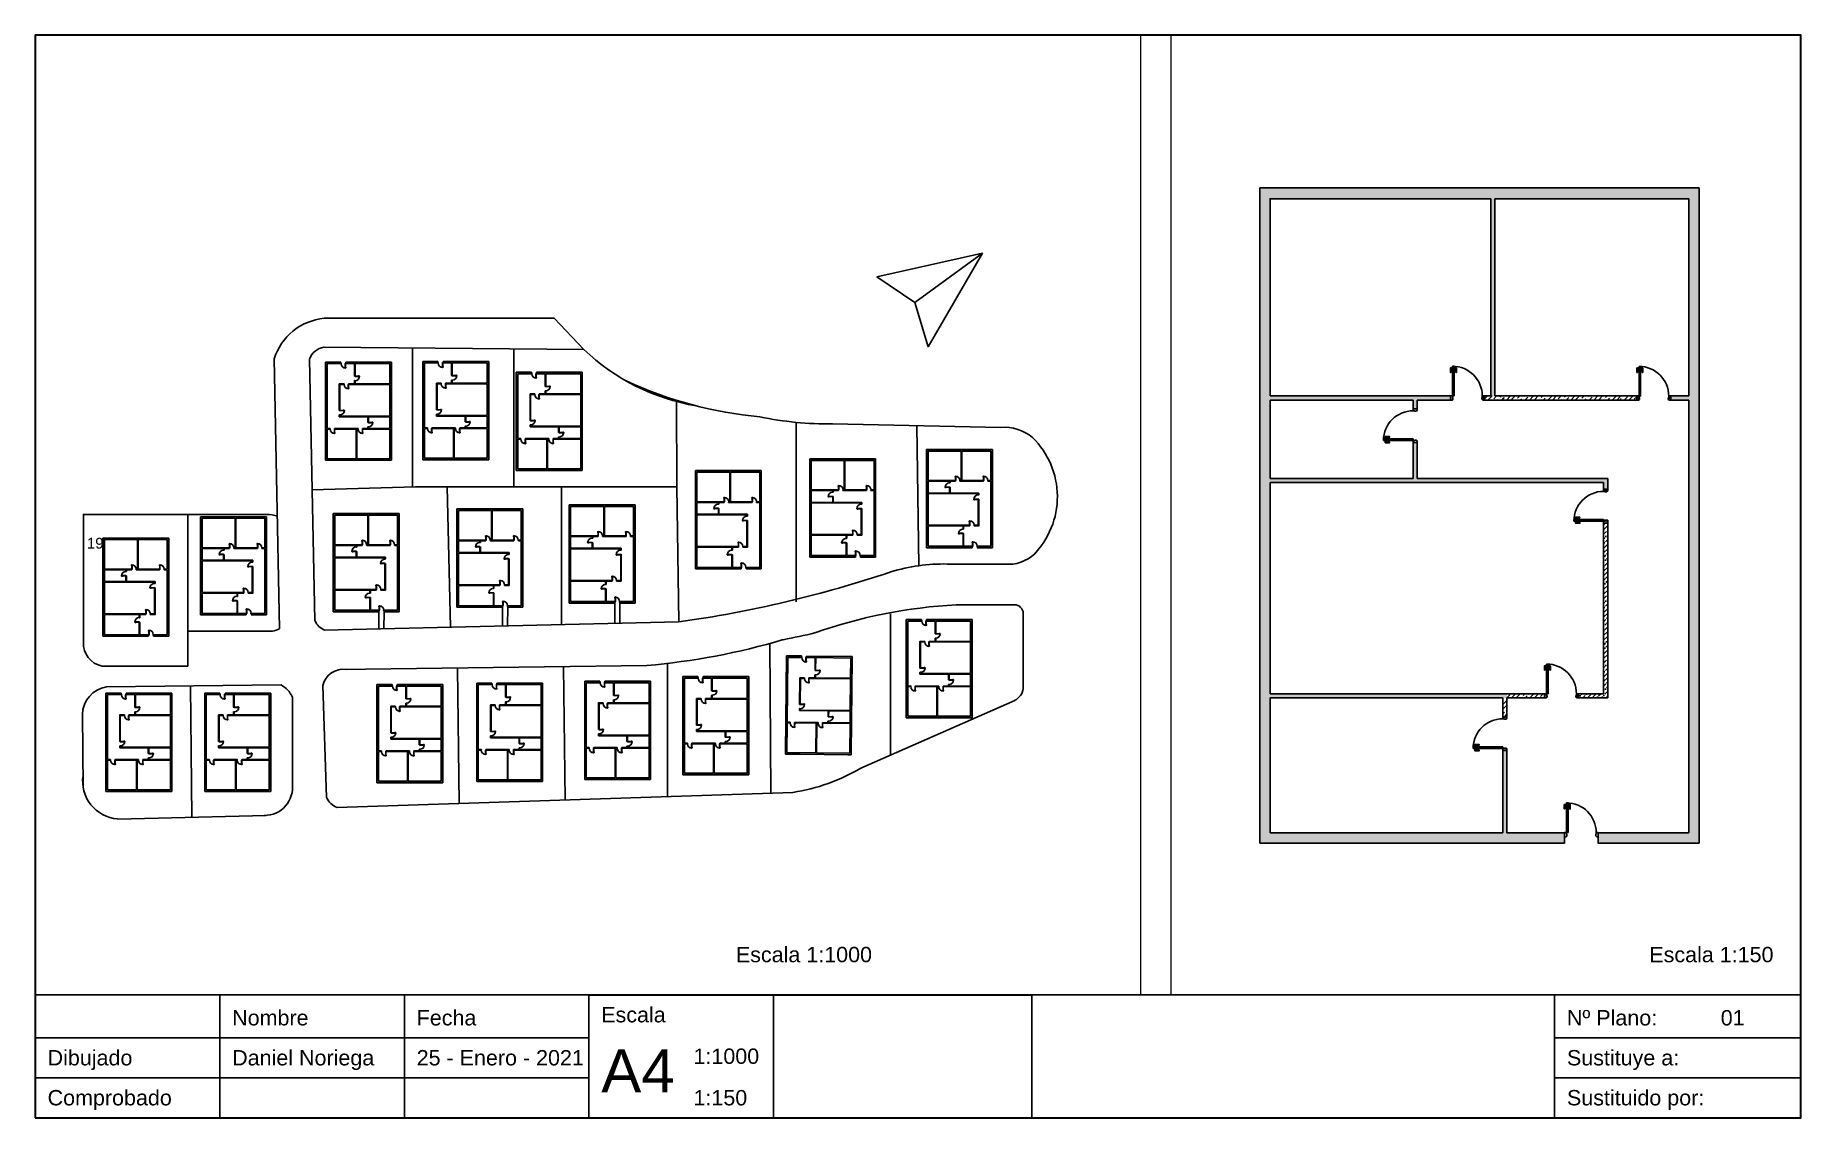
# Paper-space layout 'Presentación1' of a CAD drawing. Header units: millimetres. Extents: x 0 to 287, y 0 to 176.
# The model-space entities are those that its viewports show. They can reach past a viewport. Long polylines and large blocks are cut down to what shows.
import ezdxf
from ezdxf.enums import TextEntityAlignment as Align

# ---------------------------------------------------------------- set-up
doc = ezdxf.new("R2010")
doc.units = ezdxf.units.MM
doc.layers.add('Carpinteria', color=14, linetype='Continuous')
doc.layers.add('Cerramiento', color=7, linetype='Continuous')
doc.layers.add('Viales', color=7, linetype='Continuous', lineweight=30)
doc.styles.get("Standard").update_dxf_attribs({"font": 'arial.ttf'})

# ---------------------------------------------------------------- blocks, each defined once
blk = doc.blocks.new('p725')
at = {"layer": 'Carpinteria'}
for p, q in [((-0.054, 0.58), (-0.054, 0.68)), ((-0.039, 0.685), (-0.049, 0.685)), ((-0.044, 0.575), (-0.049, 0.575)), ((-0.039, 0.58), (-0.039, 0.685)), ((-0.007, 0.685), (-0.017, 0.685)), ((-0.017, 0.665), (-0.017, 0.685)), ((-0.007, 0.665), (-0.017, 0.665)), ((-0.007, 0.654), (-0.007, 0.696)), ((0, 0.696), (-0.007, 0.696)), ((0, 0.654), (-0.007, 0.654)), ((0.04, 0.725), (0, 0.725)), ((0, 0.725), (0, -0.04)), ((0.04, 0), (0.04, 0.725)), ((0.04, 0.696), (0.047, 0.696)), ((0.04, 0.654), (0.047, 0.654)), ((0.047, 0.654), (0.047, 0.696)), ((0.047, 0.685), (0.057, 0.685)), ((0.047, 0.665), (0.057, 0.665)), ((0.057, 0.665), (0.057, 0.685)), ((0.079, 0.685), (0.089, 0.685)), ((0.079, 0.58), (0.079, 0.685)), ((0.084, 0.575), (0.089, 0.575)), ((0.094, 0.58), (0.094, 0.68)), ((-0.05, 0), (0, 0)), ((0, 0), (0.04, 0)), ((0.725, 0), (0.775, 0)), ((0.725, 0), (0.725, -0.04)), ((-0.01, -0.1), (-0.05, -0.1)), ((0.01, -0.08), (-0.01, -0.1)), ((0, -0.04), (0.01, -0.04)), ((0.01, -0.04), (0.01, -0.08)), ((0.725, -0.04), (0.715, -0.04)), ((0.715, -0.04), (0.715, -0.08)), ((0.74, -0.1), (0.715, -0.08)), ((0.76, -0.1), (0.74, -0.1)), ((0.76, -0.1), (0.775, -0.1))]:
    blk.add_line(p, q, dxfattribs=at)
for centre, radius, start, end in [((-0.049, 0.68), 0.005, 90, 180), ((-0.049, 0.58), 0.005, 180, 270), ((-0.044, 0.58), 0.005, 270, 0), ((-0.028, 0.712), 0.0294, 248.0255, 291.9745), ((-0.028, 0.638), 0.0294, 68.0255, 111.9745), ((0, 0), 0.725, 0, 90), ((0.068, 0.712), 0.0294, 248.0255, 291.9745), ((0.068, 0.638), 0.0294, 68.0255, 111.9745), ((0.084, 0.58), 0.005, 180, 270), ((0.089, 0.68), 0.005, 0, 90), ((0.089, 0.58), 0.005, 270, 0)]:
    blk.add_arc(centre, radius, start, end, dxfattribs=at)
at = {"layer": 'Cerramiento'}
for p, q in [((-0.05, 0), (-0.05, -0.1)), ((0.775, -0.1), (0.775, 0))]:
    blk.add_line(p, q, dxfattribs=at)
blk = doc.blocks.new('casa')
at = {"ltscale": 0.025}
h = blk.add_hatch(dxfattribs=at)
h.set_pattern_fill('ANSI36', color=256, scale=0.025)
h.paths.add_polyline_path([(7.424, 0.25), (6.023, 0.25), (6.023, 2.245), (5.923, 2.245), (5.923, 0.25), (0.25, 0.25), (0.25, 3.544), (5.801, 3.544), (5.901, 3.544), (6.023, 3.544), (6.023, 3.644), (5.901, 3.644), (5.801, 3.644), (0.25, 3.644), (0.25, 8.794), (8.382, 8.794), (8.382, 8.655), (8.482, 8.655), (8.482, 8.794), (8.482, 8.894), (8.382, 8.894), (3.838, 8.894), (3.838, 9.772), (3.738, 9.772), (3.738, 8.894), (0.25, 8.894), (0.25, 10.807), (3.738, 10.807), (3.738, 10.597), (3.838, 10.597), (3.838, 10.807), (4.658, 10.807), (4.658, 10.907), (0.25, 10.907), (0.25, 15.718), (5.632, 15.718), (5.632, 10.907), (5.732, 10.907), (5.732, 15.718), (10.46, 15.718), (10.46, 10.907), (10.019, 10.907), (10.019, 10.807), (10.46, 10.807), (10.46, 0.25), (8.25, 0.25), (8.25, 0), (10.46, 0), (10.71, 0), (10.71, 15.731), (10.71, 15.981), (10.46, 15.981), (8.304, 15.981), (0.536, 15.981), (0, 15.981), (0, 15.718), (0, 0.25), (0, 0), (0.25, 0), (7.424, 0)])
h = blk.add_hatch()
h.set_pattern_fill('ANSI36', color=256, scale=0.025)
h.paths.add_polyline_path([(8.482, 7.83), (8.382, 7.83), (8.382, 3.644), (7.777, 3.644), (7.777, 3.544), (8.382, 3.544), (8.482, 3.544), (8.482, 3.644)])
for p, q in [((0, 15.718), (0, 15.981)), ((0, 15.981), (0.536, 15.981)), ((0.536, 15.981), (8.304, 15.981)), ((8.304, 15.981), (10.46, 15.981)), ((10.71, 15.981), (10.46, 15.981)), ((10.71, 15.731), (10.71, 15.981)), ((0, 0.25), (0, 15.718)), ((0.25, 15.731), (0.25, 15.718)), ((0.25, 15.718), (5.632, 15.718)), ((0.25, 10.907), (0.25, 15.718)), ((5.632, 10.907), (5.632, 15.718)), ((5.732, 10.907), (5.732, 15.718)), ((5.732, 15.718), (10.46, 15.718)), ((10.46, 15.718), (10.46, 10.907)), ((10.71, 15.731), (10.71, 0)), ((4.698, 10.907), (0.25, 10.907)), ((3.738, 10.807), (0.25, 10.807)), ((0.25, 8.894), (0.25, 10.807)), ((3.738, 10.807), (3.738, 10.547)), ((3.838, 10.807), (3.838, 10.562)), ((4.698, 10.807), (3.838, 10.807)), ((4.698, 10.807), (4.698, 10.907)), ((5.632, 10.907), (5.448, 10.907)), ((5.448, 10.807), (5.448, 10.907)), ((5.732, 10.807), (5.448, 10.807)), ((9.234, 10.907), (5.732, 10.907)), ((9.234, 10.807), (5.732, 10.807)), ((9.234, 10.807), (9.234, 10.907)), ((10.46, 10.907), (9.984, 10.907)), ((9.984, 10.807), (9.984, 10.907)), ((10.46, 10.807), (9.984, 10.807)), ((10.46, 10.807), (10.46, 0.25)), ((3.838, 10.562), (3.838, 10.562)), ((3.738, 9.822), (3.738, 8.894)), ((3.838, 9.812), (3.838, 9.812)), ((3.838, 9.812), (3.838, 8.894)), ((3.738, 8.894), (0.25, 8.894)), ((8.382, 8.794), (0.25, 8.794)), ((0.25, 3.644), (0.25, 8.794)), ((8.382, 8.894), (3.838, 8.894)), ((8.482, 8.894), (8.382, 8.894)), ((8.382, 8.605), (8.382, 8.794)), ((8.482, 8.794), (8.482, 8.894)), ((8.482, 8.655), (8.482, 8.794)), ((8.482, 8.605), (8.482, 8.655)), ((8.382, 8.605), (8.482, 8.605)), ((8.382, 3.644), (8.382, 7.88)), ((8.382, 7.88), (8.482, 7.88)), ((8.482, 7.88), (8.482, 7.87)), ((8.482, 3.644), (8.482, 7.87)), ((8.482, 7.87), (8.482, 7.87)), ((5.923, 3.644), (0.25, 3.644)), ((5.801, 3.644), (0.25, 3.644)), ((0.25, 0.25), (0.25, 3.544)), ((5.923, 3.544), (0.25, 3.544)), ((5.801, 3.544), (0.25, 3.544)), ((5.901, 3.644), (5.801, 3.644)), ((5.801, 3.544), (5.901, 3.544)), ((5.901, 3.644), (6.992, 3.644)), ((5.901, 3.544), (5.923, 3.544)), ((5.923, 3.075), (5.923, 3.544)), ((6.023, 3.07), (6.023, 3.544)), ((6.023, 3.544), (6.992, 3.544)), ((6.992, 3.544), (6.992, 3.644)), ((7.727, 3.644), (7.776, 3.644)), ((7.727, 3.644), (7.727, 3.544)), ((7.727, 3.544), (7.759, 3.544)), ((7.742, 3.544), (7.776, 3.544)), ((7.776, 3.644), (8.382, 3.644)), ((7.776, 3.544), (8.382, 3.544)), ((8.382, 3.544), (8.482, 3.544)), ((8.482, 3.544), (8.482, 3.644)), ((5.923, 3.075), (5.923, 3.07)), ((6.018, 3.07), (5.923, 3.07)), ((5.923, 3.015), (5.923, 3.015)), ((6.023, 3.07), (6.018, 3.07)), ((5.923, 2.31), (6.023, 2.31)), ((5.923, 2.25), (5.923, 2.31)), ((5.923, 0.25), (5.923, 2.25)), ((6.023, 0.25), (6.023, 2.31)), ((0, 1), (0, 0)), ((0, 0), (0, 0.25)), ((0.25, 0), (0, 0)), ((5.923, 0.25), (0.25, 0.25)), ((7.424, 0), (0.25, 0)), ((7.424, 0.25), (6.023, 0.25)), ((7.424, 0), (7.424, 0.25)), ((10.46, 0), (8.243, 0)), ((10.46, 0.25), (8.25, 0.25)), ((8.25, 0.25), (8.25, 0)), ((10.46, 0.25), (10.46, 0.25)), ((10.46, 0), (10.71, 0))]:
    blk.add_line(p, q)
at = {"linetype": 'Continuous', "ltscale": 0.025}
for p, q in [((5.448, 10.807), (5.536, 10.895)), ((5.56, 10.807), (5.66, 10.907)), ((5.677, 10.811), (5.677, 10.811)), ((5.705, 10.839), (5.773, 10.907)), ((5.785, 10.807), (5.803, 10.825)), ((5.831, 10.853), (5.831, 10.853)), ((5.859, 10.881), (5.885, 10.907)), ((5.897, 10.807), (5.957, 10.867)), ((5.985, 10.895), (5.985, 10.895)), ((6.009, 10.807), (6.109, 10.907)), ((6.126, 10.811), (6.222, 10.907)), ((6.252, 10.825), (6.252, 10.825)), ((6.28, 10.853), (6.334, 10.907)), ((6.346, 10.807), (6.378, 10.839)), ((6.406, 10.867), (6.406, 10.867)), ((6.434, 10.895), (6.446, 10.907)), ((6.458, 10.807), (6.533, 10.881)), ((6.571, 10.807), (6.671, 10.907)), ((6.701, 10.825), (6.783, 10.907)), ((6.795, 10.807), (6.799, 10.811)), ((6.827, 10.839), (6.827, 10.839)), ((6.855, 10.867), (6.895, 10.907)), ((6.907, 10.807), (6.953, 10.853)), ((6.982, 10.881), (6.982, 10.881)), ((7.02, 10.807), (7.108, 10.895)), ((7.132, 10.807), (7.232, 10.907)), ((7.248, 10.811), (7.248, 10.811)), ((7.276, 10.839), (7.344, 10.907)), ((7.356, 10.807), (7.374, 10.825)), ((7.403, 10.853), (7.403, 10.853)), ((7.431, 10.881), (7.456, 10.907)), ((7.469, 10.807), (7.529, 10.867)), ((7.557, 10.895), (7.557, 10.895)), ((7.581, 10.807), (7.681, 10.907)), ((7.697, 10.811), (7.793, 10.907)), ((7.823, 10.825), (7.823, 10.825)), ((7.852, 10.853), (7.905, 10.907)), ((7.918, 10.807), (7.95, 10.839)), ((7.978, 10.867), (7.978, 10.867)), ((8.006, 10.895), (8.018, 10.907)), ((8.03, 10.807), (8.104, 10.881)), ((8.142, 10.807), (8.242, 10.907)), ((8.272, 10.825), (8.354, 10.907)), ((8.367, 10.807), (8.371, 10.811)), ((8.399, 10.839), (8.399, 10.839)), ((8.427, 10.867), (8.467, 10.907)), ((8.479, 10.807), (8.525, 10.853)), ((8.553, 10.881), (8.553, 10.881)), ((8.591, 10.807), (8.679, 10.895)), ((8.703, 10.807), (8.803, 10.907)), ((8.767, 10.805), (8.807, 10.845)), ((8.835, 10.873), (8.835, 10.873)), ((8.863, 10.901), (8.867, 10.905)), ((8.879, 10.805), (8.961, 10.887)), ((8.992, 10.805), (9.092, 10.905)), ((9.129, 10.831), (9.204, 10.905)), ((9.256, 10.845), (9.256, 10.845)), ((5.923, 3.38), (6.023, 3.48)), ((5.963, 3.645), (5.963, 3.645)), ((6.023, 3.544), (6.097, 3.619)), ((6.135, 3.544), (6.235, 3.644)), ((6.265, 3.562), (6.347, 3.644)), ((6.36, 3.544), (6.364, 3.548)), ((6.392, 3.576), (6.392, 3.576)), ((6.42, 3.604), (6.46, 3.644)), ((6.472, 3.544), (6.518, 3.59)), ((6.546, 3.619), (6.546, 3.619)), ((6.584, 3.544), (6.672, 3.633)), ((6.696, 3.544), (6.796, 3.644)), ((6.813, 3.548), (6.813, 3.548)), ((6.841, 3.576), (6.909, 3.644)), ((6.921, 3.544), (6.939, 3.562)), ((6.967, 3.59), (6.967, 3.59)), ((7.931, 3.544), (7.935, 3.548)), ((7.963, 3.576), (7.963, 3.576)), ((8.118, 3.619), (8.118, 3.619)), ((8.384, 3.548), (8.384, 3.548)), ((5.923, 3.268), (6.006, 3.35)), ((5.923, 3.156), (5.963, 3.196)), ((5.949, 3.07), (5.949, 3.07)), ((5.977, 3.098), (6.023, 3.143)), ((5.992, 3.224), (5.992, 3.224)), ((6.02, 3.252), (6.023, 3.256))]:
    blk.add_line(p, q, dxfattribs=at)
for p in [(4.698, 10.907), (9.244, 10.905), (6.992, 3.644), (7.475, 0.258)]:
    blk.add_blockref('p725', p)
at = {"rotation": 90}
for p in [(3.738, 9.822), (8.381, 7.856), (5.923, 2.31)]:
    blk.add_blockref('p725', p, dxfattribs=at)

msp = doc.modelspace()

# ---------------------------------------------------------------- linework, layer by layer
for p, q in [((839738, 135317), (856901, 139152)), ((856901, 139152), (845938, 131116)), ((856901, 139152), (845938, 131116)), ((848078, 123939), (856901, 139152)), ((839738, 135317), (845938, 131116)), ((845938, 131116), (848078, 123939)), ((787283, 128566), (749870, 128566)), ((787283, 128566), (792107, 123505)), ((792107, 123505), (749868, 123849)), ((764276, 123731), (764276, 101150)), ((780704, 101150), (780704, 123598)), ((741765, 121963), (742655, 78073)), ((747506, 121945), (748387, 79413)), ((807216, 101150), (807168, 115238)), ((826603, 111652), (826603, 82463)), ((859910, 110831), (832529, 111395)), ((846558, 88344), (846220, 111113)), ((764744, 101150), (747946, 100679)), ((764744, 101150), (807216, 101150)), ((769897, 101150), (770431, 78333)), ((788506, 78757), (788506, 101150)), ((807216, 101150), (807529, 79203)), ((727744, 77706), (727744, 96680)), ((851196, 88611), (861836, 88611)), ((797143, 82271), (797143, 78959)), ((797143, 78959), (797143, 82271)), ((797969, 82271), (797969, 78978)), ((852663, 81977), (862327, 81977)), ((862403, 81977), (862327, 81977)), ((778906, 81592), (778906, 78532)), ((779732, 81592), (779720, 78551)), ((758807, 80826), (758807, 78060)), ((759633, 80826), (759622, 78079)), ((841945, 57536), (841945, 80520)), ((863543, 80269), (863543, 68335)), ((752169, 77905), (807529, 79203)), ((727744, 72026), (727744, 77706)), ((727744, 77706), (741491, 77706)), ((750017, 77854), (752169, 77905)), ((822497, 51370), (822339, 75694)), ((805729, 50815), (805723, 72451)), ((752435, 71450), (802334, 72102)), ((789061, 50264), (788778, 71925)), ((771860, 49695), (771573, 71700)), ((714501, 68660), (742889, 68954)), ((750280, 50627), (749677, 68881)), ((728367, 47445), (728145, 68801)), ((744722, 66981), (744722, 51716)), ((862176, 66449), (837156, 55426)), ((710712, 52297), (710589, 64151)), ((826104, 51489), (752019, 49039)), ((740451, 47738), (716283, 47153))]:
    msp.add_line(p, q)
for points in [[(710767, 75498), (710767, 96680), (740897, 96680)], [(727744, 72026), (713792, 72026)]]:
    msp.add_lwpolyline(points)
for centre, radius, start, end in [((750823, 119121), 9494, 95.7648, 162.5806), ((750247, 120960), 2913, 97.4882, 160.2379), ((816366, 149019), 35206, 226.4443, 260.2718), ((826596, 177699), 65412, 245.05905, 264.86325), ((831930, 166044), 54652, 258.1841, 270.6279), ((860444, 103674), 7177, 50.0939, 94.2612), ((855652, 99561), 13446, 315.1895, 45.6709), ((740729, 92687), 3997, 67.1001, 92.4144), ((861146, 94738), 6165, 276.4216, 326.4425), ((850531, 59750), 28869, 88.681, 107.1403), ((781415, 267143), 189746, 277.91051, 288.62768), ((856953, 378), 81712, 93.00983, 109.49046), ((862014, 80483), 1544, 352.0454, 75.431), ((751030, 80546), 2876, 203.1885, 249.3672), ((740951, 81448), 3781, 278.2096, 296.7915), ((774888, 323984), 252593, 281.32967, 282.5304), ((792439, 184695), 113027, 275.02282, 286.48481), ((714503, 75699), 3742, 176.9196, 259.0455), ((753003, 68075), 3422, 81.9516, 166.3688), ((740907, 65277), 4178, 24.0682, 61.6755), ((715327, 63992), 4740, 100.0259, 178.0853), ((861059, 68698), 2510, 296.4121, 351.6995), ((821494, 81908), 30766, 278.6162, 300.6001), ((716815, 53318), 6187, 171.6955, 265.0669), ((740187, 52303), 4572, 269.4718, 7.3751), ((753108, 51978), 3134, 205.5229, 249.6598)]:
    msp.add_arc(centre, radius, start, end)

# ---------------------------------------------------------------- block references
at = {"xscale": 1000, "yscale": 1000, "zscale": 1000}
for p, rotation in [((760840, 121458), 180), ((776645, 121558), 180), ((791846, 119813), 180), ((855243, 79586), 180), ((835744, 73578), 179.4090645863438), ((818909, 70300), 180), ((802960, 69563), 180), ((769192, 69029), 180), ((785411, 69259), 180), ((725138, 67623), 180), ((741199, 67623), 180)]:
    msp.add_blockref('casa', p, dxfattribs=dict(at, rotation=rotation))
for p in [(979011, 95080), (847835, 91263), (828827, 89750), (810240, 87817), (789719, 82271), (771482, 81592), (751379, 80841), (729809, 80330), (713921, 76860)]:
    msp.add_blockref('casa', p, dxfattribs=at)

psp = doc.layouts.new('Presentación1')

# ---------------------------------------------------------------- linework, layer by layer
for p, q in [((120, 20), (120, 0)), ((162, 20), (162, 0)), ((247, 20), (287, 20)), ((287, 20), (287, 0)), ((287, 13), (247, 13)), ((287, 6.5), (247, 6.5)), ((90, 0), (172, 0)), ((247, 0), (287, 0))]:
    psp.add_line(p, q)
for points in [[(0, 20), (30, 20), (30, 13), (0, 13)], [(30, 20), (60, 20), (60, 13), (30, 13)], [(60, 20), (90, 20), (90, 13), (60, 13)], [(247, 20), (162, 20), (162, 0), (247, 0)], [(0, 13), (30, 13), (30, 6.5), (0, 6.5)], [(30, 13), (60, 13), (60, 6.5), (30, 6.5)], [(60, 13), (90, 13), (90, 6.5), (60, 6.5)], [(0, 6.5), (30, 6.5), (30, 0), (0, 0)], [(30, 6.5), (60, 6.5), (60, 0), (30, 0)], [(60, 6.5), (90, 6.5), (90, 0), (60, 0)]]:
    psp.add_lwpolyline(points, close=True)
at = {"layer": 'Viales'}
psp.add_line((90, 20), (162, 20), dxfattribs=at)
psp.add_lwpolyline([(0, 0), (287, 0), (287, 176), (0, 176)], close=True, dxfattribs=at)

# ---------------------------------------------------------------- texts
for s, height, p in [('19', 1.75, (8.38, 92.54)), ('Escala 1:1000', 2.5, (113.89, 25.28)), ('Escala 1:150', 2.5, (262.39, 25.28)), ('Nombre', 2.5, (32, 15)), ('Fecha', 2.5, (62, 15)), ('Escala', 2.5, (92, 15.5)), ('Nº Plano:', 2.5, (249, 15)), ('01', 2.5, (274, 15)), ('Dibujado', 2.5, (2, 8.5)), ('Daniel Noriega', 2.5, (32, 8.5)), ('25 - Enero - 2021', 2.5, (62, 8.5)), ('1:1000', 2.5, (107, 8.75)), ('Sustituye a:', 2.5, (249, 8.5)), ('Comprobado', 2.5, (2, 2)), ('1:150', 2.5, (107, 2)), ('Sustituido por:', 2.5, (249, 2))]:
    psp.add_text(s, height=height).set_placement(p)
psp.add_text('A4', height=7).set_placement((92, 2), align=Align.BOTTOM_LEFT)

# ---------------------------------------------------------------- viewports
at = {"layer": '0'}
psp.add_viewport(center=(89.87, 98), size=(179.74, 156), view_center_point=(792806.27, 96584.66), view_height=156000.0002, dxfattribs=at)
psp.add_viewport(center=(235.8, 98), size=(102.39, 156), view_center_point=(984517.87, 103084.43), view_height=23400, status=3, dxfattribs=at)

doc.saveas('drawing.dxf')
